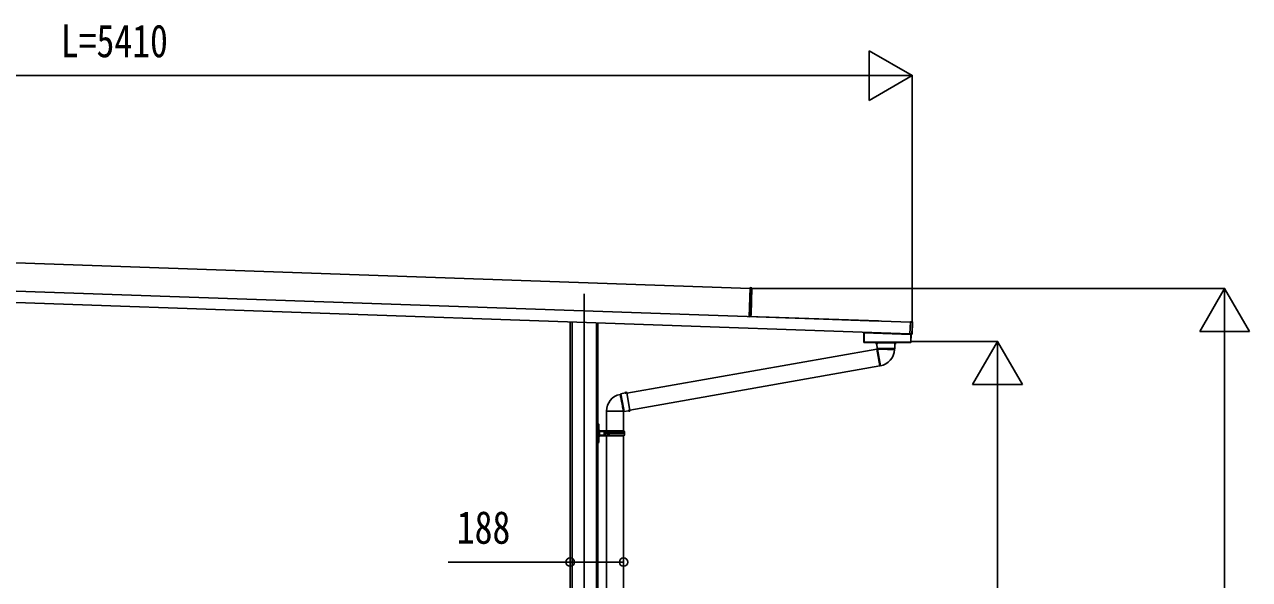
# Model space of a CAD drawing. Units: millimetres, scale not verified. Extents: x -14718 to 14718, y -10397 to 10401.
# Drawn here: x -384 to 3930, y -3350 to -1394 of the extents above; entities that cross this region are included whole.
import ezdxf
from ezdxf.enums import TextEntityAlignment as Align

# ---------------------------------------------------------------- set-up
doc = ezdxf.new("R2010")
doc.units = ezdxf.units.MM
doc.header["$LTSCALE"] = 50
for name, color, linetype in [('0-4_YKK_12', 2, 'Continuous'), ('0-5_YKK_A1', 4, 'Continuous'), ('0-6_YKK_D', 6, 'Continuous')]:
    doc.layers.add(name, color=color, linetype=linetype)
doc.styles.add('ＭＳ ゴシック', font='')
doc.styles.get('ＭＳ ゴシック').set_extended_font_data('MS Gothic')

msp = doc.modelspace()

# ---------------------------------------------------------------- linework, layer by layer
at = {"layer": '0-4_YKK_12'}
msp.add_line((1587.32, -2342.97), (1587.32, -5264.27), dxfattribs=at)
at = {"layer": '0-5_YKK_A1'}
for p, q in [((-2089.91, -2174.98), (2171.73, -2323.8)), ((2735.6, -2443.55), (-2259.06, -2269.13)), ((2734.2, -2483.53), (-2660.45, -2295.14)), ((2171.78, -2322.3), (2168.24, -2423.71)), ((2177.3, -2322.83), (2171.78, -2322.3)), ((2171.8, -2321.8), (2171.82, -2321.3)), ((2171.8, -2321.8), (2171.8, -2321.8)), ((2177.32, -2322.33), (2171.8, -2321.8)), ((2171.82, -2321.3), (2177.33, -2321.83)), ((2174.08, -2414.92), (2177.3, -2322.83)), ((2177.77, -2322.85), (2174.55, -2414.94)), ((2177.3, -2322.83), (2177.77, -2322.85)), ((2177.32, -2322.33), (2177.32, -2322.33)), ((2177.32, -2322.33), (2177.78, -2322.35)), ((2177.78, -2322.35), (2177.77, -2322.85)), ((2173.8, -2422.93), (2174.08, -2414.92)), ((2174.08, -2414.92), (2174.55, -2414.94)), ((2174.55, -2414.94), (2174.27, -2422.95)), ((1537.32, -2441.73), (1537.32, -4711.77)), ((1544.19, -2441.97), (1544.19, -5211.77)), ((1630.46, -2444.98), (1630.46, -5211.77)), ((1635.52, -2445.16), (1635.52, -4711.77)), ((2168.24, -2423.71), (2168.24, -2423.74)), ((2173.8, -2422.93), (2174.27, -2422.95)), ((2203.23, -2424.66), (2203.22, -2424.96)), ((2203.25, -2424.06), (2203.23, -2424.66)), ((2622.97, -2439.32), (2203.23, -2424.66)), ((2203.26, -2423.76), (2203.25, -2424.06)), ((2622.99, -2438.72), (2203.25, -2424.06)), ((2623.01, -2438.42), (2203.26, -2423.76)), ((2622.97, -2439.32), (2622.96, -2439.62)), ((2622.99, -2438.72), (2622.97, -2439.32)), ((2623.01, -2438.42), (2622.99, -2438.72)), ((2742.65, -2443.26), (2735.62, -2443.01)), ((2735.64, -2442.51), (2735.65, -2442.16)), ((2736.85, -2442.2), (2735.65, -2442.16)), ((2735.65, -2442.16), (2735.65, -2442.16)), ((2736.85, -2442.2), (2735.65, -2442.16)), ((2736.85, -2442.2), (2736.85, -2442.2)), ((2737.45, -2442.11), (2743.15, -2442.31)), ((2737.45, -2442.11), (2737.45, -2442.19)), ((2741.22, -2484.31), (2742.65, -2443.26)), ((2743.15, -2443.27), (2741.72, -2484.33)), ((2743.63, -2442.83), (2742.16, -2484.8)), ((2743.15, -2443.27), (2742.65, -2443.26)), ((2742.67, -2442.76), (2743.15, -2442.31)), ((2743.63, -2442.83), (2743.15, -2443.27)), ((2572.22, -2480.38), (2572.22, -2513.86)), ((2572.22, -2480.38), (2572.6, -2480.39)), ((2572.9, -2480.09), (2572.52, -2480.08)), ((2572.6, -2480.39), (2572.9, -2480.39)), ((2572.6, -2480.39), (2572.6, -2513.48)), ((2572.72, -2479.88), (2572.72, -2477.89)), ((2572.9, -2480.39), (2572.91, -2480.09)), ((2572.91, -2480.09), (2735.71, -2485.78)), ((2573.07, -2479.89), (2573.37, -2479.89)), ((2573.07, -2479.9), (2573.37, -2479.91)), ((2573.37, -2479.89), (2573.37, -2477.91)), ((2735.22, -2485.56), (2573.37, -2479.91)), ((2734.17, -2484.56), (2734.16, -2484.91)), ((2734.16, -2484.91), (2735.35, -2484.96)), ((2734.16, -2484.91), (2734.16, -2484.91)), ((2734.16, -2484.91), (2735.35, -2484.95)), ((2735.24, -2484.95), (2735.22, -2485.56)), ((2735.52, -2485.57), (2735.22, -2485.56)), ((2735.35, -2484.95), (2735.35, -2484.96)), ((2735.52, -2485.57), (2735.54, -2484.96)), ((2735.63, -2485.76), (2735.65, -2484.97)), ((2737.73, -2485.85), (2735.71, -2485.78)), ((2735.95, -2485.01), (2735.95, -2485.09)), ((2741.65, -2485.29), (2735.95, -2485.09)), ((2737.43, -2513.87), (2738.4, -2486.17)), ((2737.73, -2485.85), (2737.72, -2486.15)), ((2738.11, -2485.86), (2737.73, -2485.85)), ((2738.02, -2486.16), (2738.4, -2486.17)), ((2741.65, -2485.29), (2741.2, -2484.81)), ((2741.72, -2484.33), (2741.22, -2484.31)), ((2741.72, -2484.33), (2742.16, -2484.8)), ((2617.81, -2537.96), (1736.87, -2693.3)), ((2572.6, -2513.48), (2572.22, -2513.86)), ((2572.52, -2514.16), (2572.9, -2513.78)), ((2572.52, -2514.16), (2737.14, -2514.16)), ((2572.9, -2513.48), (2572.6, -2513.48)), ((2572.9, -2513.48), (2572.9, -2513.78)), ((2572.9, -2513.78), (2736.77, -2513.78)), ((2574.22, -2514.6), (2574.62, -2514.6)), ((2574.62, -2514.6), (2574.92, -2514.6)), ((2574.92, -2514.6), (2610.32, -2514.6)), ((2581.72, -2514.6), (2581.72, -2514.4)), ((2584.72, -2514.4), (2581.72, -2514.4)), ((2584.72, -2514.16), (2584.72, -2514.4)), ((2584.72, -2514.4), (2584.72, -2514.6)), ((2608.22, -2514.4), (2605.22, -2514.4)), ((2605.22, -2514.6), (2605.22, -2514.4)), ((2608.22, -2514.4), (2608.22, -2514.6)), ((2610.32, -2514.6), (2610.82, -2514.6)), ((2617.87, -2515.6), (2615.72, -2516.38)), ((2615.72, -2516.38), (2615.72, -2520.03)), ((2615.72, -2516.38), (2615.79, -2516.38)), ((2615.72, -2520.03), (2617.97, -2520.85)), ((2615.72, -2520.03), (2615.79, -2520.03)), ((2615.86, -2519.12), (2615.86, -2517.3)), ((2617.22, -2514.6), (2617.22, -2514.16)), ((2617.22, -2514.6), (2617.22, -2515.1)), ((2617.22, -2514.6), (2682.22, -2514.6)), ((2617.22, -2515.1), (2617.36, -2515.1)), ((2617.81, -2537.96), (2628.26, -2597.25)), ((2617.87, -2515.6), (2618, -2515.6)), ((2617.97, -2520.85), (2618.23, -2536.13)), ((2618.1, -2520.85), (2617.97, -2520.85)), ((2618, -2515.6), (2618.22, -2515.6)), ((2619.83, -2539.03), (2618.05, -2539.34)), ((2618.18, -2519.94), (2618.12, -2516.5)), ((2681.22, -2515.6), (2618.22, -2515.6)), ((2618.23, -2536.13), (2619.29, -2537.69)), ((2618.23, -2536.13), (2681.22, -2536.13)), ((2619.62, -2537.83), (2630.05, -2596.98)), ((2624.58, -2538.09), (2679.89, -2538.09)), ((2679.84, -2539.7), (2679.89, -2538.09)), ((2679.89, -2538.09), (2681.22, -2536.13)), ((2681.22, -2515.6), (2681.44, -2515.6)), ((2681.22, -2536.13), (2681.48, -2520.85)), ((2681.26, -2519.94), (2681.33, -2516.5)), ((2681.48, -2520.85), (2681.35, -2520.85)), ((2681.44, -2515.6), (2681.57, -2515.6)), ((2681.48, -2520.85), (2683.72, -2520.03)), ((2683.72, -2516.38), (2681.57, -2515.6)), ((2682.09, -2515.1), (2682.22, -2515.1)), ((2682.22, -2514.6), (2682.22, -2514.16)), ((2682.22, -2514.6), (2682.22, -2515.1)), ((2683.59, -2519.12), (2683.59, -2517.3)), ((2683.66, -2516.38), (2683.72, -2516.38)), ((2683.66, -2520.03), (2683.72, -2520.03)), ((2683.72, -2520.03), (2683.72, -2516.38)), ((2736.77, -2513.48), (2736.77, -2513.78)), ((2736.77, -2513.78), (2737.14, -2514.16)), ((2737.43, -2513.87), (2737.07, -2513.49)), ((1747.32, -2752.58), (2628.26, -2597.25)), ((2628.02, -2595.87), (2629.79, -2595.56)), ((1714.72, -2697.17), (1713.14, -2697.51)), ((1716.42, -2695.53), (1714.72, -2697.17)), ((1714.72, -2697.17), (1724.32, -2751.64)), ((1731.42, -2692.61), (1716.42, -2695.53)), ((1716.42, -2695.53), (1721.89, -2726.54)), ((1731.83, -2690.26), (1731.42, -2692.61)), ((1731.44, -2692.74), (1731.42, -2692.61)), ((1735.43, -2689.63), (1731.83, -2690.26)), ((1731.83, -2690.26), (1731.85, -2690.32)), ((1732.35, -2692.67), (1735.73, -2692.01)), ((1732.76, -2690.23), (1734.55, -2689.92)), ((1736.57, -2691.61), (1735.43, -2689.63)), ((1735.43, -2689.63), (1735.44, -2689.69)), ((1736.57, -2691.61), (1736.6, -2691.74)), ((1736.6, -2691.74), (1747.61, -2754.21)), ((1665.37, -2756.49), (1725.44, -2756.49)), ((1665.42, -2753.97), (1665.42, -2825.77)), ((1721.89, -2726.54), (1727.35, -2757.55)), ((1725.62, -2825.76), (1725.62, -2756.74)), ((1725.63, -2756.79), (1727.35, -2757.55)), ((1727.35, -2757.55), (1742.45, -2755.16)), ((1742.45, -2755.16), (1742.43, -2755.03)), ((1742.45, -2755.16), (1743.64, -2757.23)), ((1743.63, -2757.17), (1743.64, -2757.23)), ((1743.64, -2757.23), (1747.24, -2756.59)), ((1744.52, -2756.94), (1746.31, -2756.62)), ((1747.23, -2756.53), (1747.24, -2756.59)), ((1747.24, -2756.59), (1747.64, -2754.34)), ((1747.61, -2754.21), (1747.64, -2754.34)), ((1636.52, -2807.56), (1636.52, -2801.27)), ((1638.52, -2802.17), (1638.7, -2807.9)), ((1636.52, -2807.56), (1635.52, -2807.56)), ((1636.52, -2834.77), (1635.52, -2834.77)), ((1636.52, -2834.77), (1636.52, -2807.56)), ((1636.52, -2834.77), (1639.52, -2834.77)), ((1636.52, -2861.97), (1636.52, -2834.77)), ((1639.52, -2834.77), (1638.7, -2861.63)), ((1639.52, -2834.77), (1640.52, -2834.77)), ((1640.23, -2825.52), (1640.33, -2828.77)), ((1640.33, -2840.77), (1640.23, -2844.01)), ((1657.52, -2828.77), (1640.34, -2828.77)), ((1640.34, -2828.77), (1640.52, -2834.77)), ((1640.52, -2834.77), (1640.34, -2840.77)), ((1640.34, -2840.77), (1657.52, -2840.77)), ((1641.19, -2825.77), (1657.52, -2825.77)), ((1657.52, -2843.77), (1641.19, -2843.77)), ((1657.52, -2825.77), (1660.52, -2825.77)), ((1657.52, -2828.77), (1657.52, -2825.77)), ((1657.52, -2830.27), (1657.52, -2828.77)), ((1657.52, -2830.27), (1657.52, -2839.26)), ((1658.51, -2830.27), (1657.52, -2830.27)), ((1660.52, -2830.27), (1657.52, -2830.27)), ((1658.51, -2839.26), (1657.52, -2839.26)), ((1657.52, -2839.27), (1660.52, -2839.27)), ((1657.52, -2840.77), (1657.52, -2839.27)), ((1657.52, -2843.77), (1657.52, -2840.77)), ((1660.52, -2843.77), (1657.52, -2843.77)), ((1660.52, -2830.27), (1658.51, -2830.27)), ((1658.51, -2839.26), (1658.51, -2830.27)), ((1660.52, -2839.26), (1658.51, -2839.26)), ((1668.52, -2825.77), (1660.52, -2825.77)), ((1665.42, -2843.77), (1665.42, -3654.27)), ((1668.53, -2830.27), (1666.52, -2830.27)), ((1668.53, -2839.26), (1666.52, -2839.26)), ((1668.52, -2839.27), (1666.52, -2839.27)), ((1668.52, -2830.27), (1668.52, -2825.77)), ((1668.52, -2843.77), (1668.52, -2839.27)), ((1668.53, -2825.76), (1668.53, -2830.27)), ((1675.55, -2825.76), (1668.53, -2825.76)), ((1668.53, -2834.76), (1668.53, -2830.27)), ((1668.53, -2839.26), (1668.53, -2834.77)), ((1675.03, -2834.77), (1668.53, -2834.77)), ((1668.53, -2843.76), (1668.53, -2839.26)), ((1675.55, -2843.76), (1668.53, -2843.76)), ((1675.03, -2834.77), (1675.03, -2834.76)), ((1675.03, -2834.77), (1675.03, -2834.77)), ((1675.12, -2834.77), (1675.12, -2834.76)), ((1729.02, -2834.76), (1675.29, -2834.76)), ((1675.79, -2825.76), (1675.55, -2825.76)), ((1675.79, -2843.76), (1675.55, -2843.76)), ((1675.79, -2825.76), (1676.19, -2825.76)), ((1675.79, -2843.76), (1676.19, -2843.76)), ((1676.19, -2825.76), (1727.52, -2825.76)), ((1676.19, -2843.76), (1727.52, -2843.76)), ((1728.52, -2827.76), (1677.22, -2827.76)), ((1728.52, -2841.76), (1677.22, -2841.76)), ((1725.62, -3654.26), (1725.62, -2843.76)), ((1727.52, -2827.76), (1727.52, -2825.76)), ((1727.52, -2843.76), (1727.52, -2841.76)), ((1636.52, -2861.97), (1635.52, -2861.97)), ((1635.52, -2868.27), (1636.52, -2868.27)), ((1636.52, -2861.97), (1638.7, -2861.63)), ((1636.52, -2868.27), (1636.52, -2861.97)), ((1636.52, -2868.27), (1638.52, -2867.36)), ((1638.7, -2861.63), (1638.52, -2867.36))]:
    msp.add_line(p, q, dxfattribs=at)
for points in [[(2171.78, -2322.3), (2171.8, -2321.8), (2177.32, -2322.33)], [(2174.28, -2422.79), (2174.33, -2422.8), (2174.37, -2422.83)], [(2174.57, -2422.96), (2174.37, -2422.98), (2174.28, -2422.99)], [(2174.55, -2423.46), (2199.24, -2424.32), (2199.22, -2424.82)], [(2174.57, -2422.96), (2199.26, -2423.82), (2199.24, -2424.32)], [(2734.17, -2484.56), (2734.18, -2484.07), (2735.62, -2443.01), (2735.64, -2442.51)], [(2735.64, -2442.51), (2742.67, -2442.76), (2742.65, -2443.26)], [(2737.45, -2442.19), (2737.39, -2442.19), (2737.35, -2442.2)], [(2573.07, -2477.9), (2573.07, -2479.89), (2572.72, -2479.88)], [(2734.18, -2484.07), (2741.22, -2484.31), (2741.2, -2484.81), (2734.17, -2484.56)], [(2735.86, -2485), (2735.89, -2485), (2735.95, -2485.01)], [(2736.77, -2513.48), (2737.07, -2513.49), (2738.02, -2486.16), (2737.72, -2486.15)], [(2605.22, -2514.16), (2605.22, -2514.4), (2584.72, -2514.4)], [(2615.79, -2516.38), (2617.23, -2515.87), (2618, -2515.6)], [(2618.1, -2520.85), (2617.28, -2520.56), (2615.79, -2520.03)], [(2618.12, -2516.5), (2617.23, -2516.81), (2615.86, -2517.3)], [(2615.86, -2519.12), (2617.28, -2519.62), (2618.18, -2519.94)], [(2619.62, -2537.83), (2619.28, -2537.66), (2619.31, -2537.68)], [(2679.84, -2539.7), (2679.81, -2539.66), (2679.16, -2539.5), (2677.66, -2539.36), (2675.41, -2539.24), (2672.36, -2539.13), (2668.76, -2539.03), (2664.51, -2538.93), (2659.96, -2538.84), (2654.98, -2538.75), (2650, -2538.66), (2644.86, -2538.57), (2640, -2538.48), (2635.28, -2538.38), (2631.1, -2538.29), (2627.33, -2538.18), (2624.58, -2538.09)], [(2681.26, -2519.94), (2682.17, -2519.62), (2683.59, -2519.12)], [(2683.59, -2517.3), (2682.22, -2516.81), (2681.33, -2516.5)], [(2683.66, -2520.03), (2682.17, -2520.56), (2681.35, -2520.85)], [(2681.44, -2515.6), (2682.21, -2515.87), (2683.66, -2516.38)], [(1725.64, -2756.76), (1725.58, -2756.68), (1725.44, -2756.49), (1725.42, -2756.46), (1725.29, -2756.2), (1724.87, -2754.51), (1724.32, -2751.64), (1723.75, -2748.95), (1723.02, -2745.37), (1722.17, -2741.15), (1721.29, -2736.66), (1720.33, -2731.75), (1719.38, -2726.85), (1718.4, -2721.82), (1717.47, -2717.07), (1716.56, -2712.47), (1715.75, -2708.41), (1715, -2704.77), (1714.38, -2701.86), (1713.85, -2699.59), (1713.46, -2698.16), (1713.19, -2697.53), (1713.14, -2697.51)], [(1731.44, -2692.74), (1731.58, -2691.89), (1731.85, -2690.32)], [(1732.76, -2690.23), (1732.51, -2691.72), (1732.35, -2692.67)], [(1735.73, -2692.01), (1735.27, -2691.19), (1734.55, -2689.92)], [(1735.44, -2689.69), (1736.2, -2691.03), (1736.6, -2691.74)], [(1743.63, -2757.17), (1742.85, -2755.79), (1742.43, -2755.03)], [(1743.31, -2754.79), (1745.02, -2754.52), (1746.71, -2754.26)], [(1743.31, -2754.79), (1743.78, -2755.62), (1744.52, -2756.94)], [(1746.31, -2756.62), (1746.55, -2755.18), (1746.71, -2754.26)], [(1747.61, -2754.21), (1747.48, -2755.02), (1747.23, -2756.53)], [(1638.52, -2802.17), (1636.52, -2801.27), (1635.52, -2801.27)], [(1636.52, -2807.56), (1638.7, -2807.9), (1639.52, -2834.77)], [(1668.52, -2843.77), (1660.52, -2843.77), (1660.52, -2825.77)], [(1668.52, -2830.27), (1666.52, -2830.27), (1666.52, -2839.27)], [(1675.29, -2834.76), (1675.12, -2834.76), (1675.03, -2834.76), (1668.53, -2834.76)], [(1675.55, -2825.76), (1675.16, -2830.22), (1675.03, -2834.76)]]:
    msp.add_lwpolyline(points, dxfattribs=at)
msp.add_lwpolyline([(2572.9, -2513.48), (2572.9, -2480.39), (2737.72, -2486.15), (2736.77, -2513.48)], close=True, dxfattribs=at)
for centre, radius, start, end in [((2175.26, -2322.51), 2.07, 351.06854, 4.93146), ((2175.27, -2322.01), 2.07, 351.06854, 4.93146), ((2177.27, -2322.83), 0.5, 358, 84.5), ((2177.29, -2322.33), 0.5, 358, 84.5), ((2168.29, -2423.71), 0.046, 175.29565, 214.77267), ((2174.8, -2422.97), 1, 178, 198.10214), ((2177.02, -2423.27), 3.17, 180.02593, 184.48569), ((2173.96, -2424.78), 1.51, 74.62836, 93.96537), ((2176.36, -2446.21), 22.82, 94.53647, 96.28466), ((2174.77, -2422.96), 0.5, 178, 268), ((2174.79, -2422.46), 0.5, 178, 268), ((2174.57, -2423.22), 0.242, 207.21704, 266.19947), ((2174.79, -2422.7), 0.765, 234.9594, 266.94829), ((2174.59, -2422.72), 0.242, 207.21704, 266.19947), ((2174.81, -2422.2), 0.765, 234.9594, 266.94829), ((2737.09, -2438.2), 4.01, 266.55184, 273.90119), ((2742.65, -2443.26), 0.501, 358.24971, 87.75029), ((2572.9, -2480.39), 0.3, 88.05611, 180.04719), ((2572.9, -2480.39), 0.3, 88.19064, 179.87538), ((2572.9, -2480.39), 0.3, 90.16173, 180.04449), ((2572.9, -2480.25), 0.159, 86.02272, 89.97728), ((2735.34, -2488.66), 3.71, 81.82188, 89.76035), ((2735.72, -2485.58), 0.2, 178, 268), ((2737.72, -2486.15), 0.3, 357.94657, 87.94647), ((2741.22, -2484.31), 0.501, 268.24971, 357.75029), ((2572.91, -2513.48), 0.301, 180.24971, 269.75029), ((2581.42, -2514.4), 0.3, 0, 54.36863), ((2608.52, -2514.4), 0.3, 125.63137, 180), ((2613.12, -2517.05), 2.75, 354.81691, 13.99327), ((2612.21, -2519.3), 3.66, 348.38866, 2.80116), ((2618.22, -2514.6), 1, 180, 270), ((2618.22, -2515.1), 1, 180, 220.49583), ((2615.56, -2516.37), 2.56, 357.19737, 17.56812), ((2616.29, -2520.22), 1.92, 340.91849, 8.46572), ((2623.44, -2511.97), 26.14, 261.58885, 272.50926), ((2619.57, -2537.6), 60.3, 280, 358.00006), ((2681.22, -2514.6), 1, 270, 0), ((2683.77, -2520.17), 2.51, 174.83553, 195.78026), ((2683.24, -2516.29), 1.93, 159.00896, 186.22555), ((2681.22, -2515.1), 1, 319.50417, 0), ((2687.24, -2517.12), 3.66, 168.38866, 182.80116), ((2686.33, -2519.37), 2.75, 174.81691, 193.99327), ((2736.77, -2513.48), 0.301, 270.23913, 357.76087), ((1725.67, -2756.49), 60.3, 101.99843, 180), ((1731.75, -2690.85), 1.92, 260.91849, 288.46572), ((1731.95, -2686.67), 3.66, 268.38866, 282.80116), ((1734.32, -2687.17), 2.75, 274.81691, 293.99327), ((1735.41, -2689.47), 2.56, 277.19737, 297.56812), ((1743.52, -2757.29), 2.51, 94.83553, 115.78026), ((1744.75, -2759.68), 2.75, 94.81691, 113.99327), ((1747.12, -2760.19), 3.66, 88.38866, 102.80116), ((1747.25, -2756.1), 1.93, 79.00896, 106.22555), ((1641.19, -2823.77), 2, 181.7624, 241.44015), ((1641.19, -2845.77), 2, 118.55985, 178.2376), ((1641.19, -2823.77), 2, 241.44015, 270), ((1641.19, -2845.77), 2, 90, 118.55985), ((1675.08, -2834.99), 0.226, 80.79578, 102.71983), ((1752.92, -2834.78), 77.89, 179.99307, 186.62466), ((1756.04, -2834.74), 80.75, 173.61461, 180.01355), ((1756.04, -2834.78), 80.75, 179.98461, 186.38348), ((1677.35, -2843.37), 1.61, 94.66451, 194.14319), ((1677.41, -2826.12), 1.66, 167.69464, 263.49512), ((1677.99, -2825.96), 1.81, 173.59328, 264.82407), ((1678.05, -2843.61), 1.86, 96.97139, 184.61125), ((1679.77, -2834.76), 49.25, 0, 8.17123), ((1679.77, -2834.77), 49.25, 351.83186, 0.00306)]:
    msp.add_arc(centre, radius, start, end, dxfattribs=at)
for centre, major_axis, ratio, start_param, end_param in [((2181.3, -2424.19), (13.07, -0.46), 0.061163, 2.1795146, 3.1041886), ((2181.32, -2424.19), (13.07, -0.46), 0.038227, 2.1795146, 3.1415927), ((2736.85, -2442.17), (0.6, -0.021), 0.061163, 4.712389, 6.2831853), ((2737.44, -2442.41), (-0.01, -0.3), 0.998135, 3.1415927, 3.9545103), ((2743.13, -2442.81), (0.367, 0.342), 0.99628, 5.4996506, 7.06672), ((2572.52, -2480.38), (-0.3, 0.01), 0.998133, 4.7490956, 6.3180268), ((2572.52, -2479.88), (-0.2, 0.007), 0.998133, 1.607503, 3.1764341), ((2572.6, -2479.89), (0, 0.5), 0.061125, 3.1027435, 3.1394501), ((2572.9, -2479.89), (0.007, 0.2), 0.854479, 3.1782993, 4.712389), ((2572.9, -2479.89), (0.47, -0.016), 0.425228, 4.7490956, 6.2831853), ((2572.9, -2479.89), (-0.011, 0.2), 0.151815, 3.0913179, 3.1280246), ((2572.87, -2479.89), (0.201, -0.007), 0.992577, 6.2831853, 6.3180268), ((2572.87, -2479.89), (-0.501, 0.017), 0.998133, 3.1415927, 3.1764341), ((2735.72, -2485.58), (0.5, -0.017), 0.4, 3.1415927, 4.712389), ((2735.35, -2484.99), (0.6, -0.021), 0.061163, 6.2831853, 7.8539816), ((2735.96, -2484.79), (-0.01, -0.3), 0.998135, 5.4691958, 6.2831853), ((2738.1, -2486.16), (0.3, -0.01), 0.998135, 0, 1.5707963), ((2741.66, -2484.79), (0.342, -0.367), 0.99628, 5.4996506, 7.06672), ((2572.52, -2513.86), (0.213, 0.213), 0.99628, 2.358058, 3.9251274), ((2737.13, -2513.86), (-0.209, 0.217), 0.996405, 2.3754474, 3.9077379), ((1640.34, -2828.61), (1, 0.031), 0.162205, 3.1415927, 4.7026633), ((1640.34, -2840.93), (1, -0.031), 0.162205, 1.580522, 3.1415927), ((1640.43, -2831.77), (-0.1, 3), 0.333136, 6.2716543, 6.28138), ((1640.43, -2837.77), (0.1, 3), 0.333136, 3.143398, 3.1531236), ((1657.52, -2828.28), (3, 0), 0.162278, 4.712389, 6.2831853), ((1657.52, -2841.25), (3, 0), 0.162278, 6.2831853, 7.8539816)]:
    msp.add_ellipse(centre, major_axis=major_axis, ratio=ratio, start_param=start_param, end_param=end_param, dxfattribs=at)
at = {"layer": '0-6_YKK_D'}
for p, q in [((2742.58, -1573.84), (2591.02, -1486.34)), ((2591.02, -1486.34), (2591.02, -1661.34)), ((-2492.43, -1573.84), (2567.58, -1573.84)), ((2742.58, -1573.84), (2439.47, -1573.84)), ((2742.58, -1573.84), (2591.02, -1661.34)), ((2742.58, -2443.28), (2742.58, -1572.84)), ((2174.23, -2324.68), (3843.58, -2324.68)), ((3842.58, -2324.68), (3755.08, -2476.24)), ((3842.58, -2324.68), (3930.08, -2476.24)), ((3842.58, -2324.68), (3842.58, -2627.79)), ((3755.08, -2476.24), (3930.08, -2476.24)), ((3842.58, -2499.68), (3842.58, -4536.6)), ((2735.72, -2511.6), (3043.58, -2511.6)), ((3042.58, -2511.6), (2955.08, -2663.15)), ((3042.58, -2511.6), (3130.08, -2663.15)), ((3042.58, -2511.6), (3042.58, -2814.71)), ((2955.08, -2663.15), (3130.08, -2663.15)), ((3042.58, -4536.6), (3042.58, -2686.6))]:
    msp.add_line(p, q, dxfattribs=at)
msp.add_lwpolyline([(1725.62, -3288.59), (1537.62, -3288.59), (1108.22, -3288.59)], dxfattribs=at)
for centre in [(1537.62, -3288.59), (1725.62, -3288.59)]:
    msp.add_circle(centre, 14.88, dxfattribs=at)

# ---------------------------------------------------------------- texts
at = {"layer": '0-6_YKK_D', "style": 'ＭＳ ゴシック', "width": 0.8}
for s, p in [('L=5410', (-256.43, -1543.84)), ('188', (1138.22, -3258.59))]:
    msp.add_text(s, height=115.5, dxfattribs=at).set_placement(p, align=Align.BOTTOM_LEFT)

doc.saveas('drawing.dxf')
